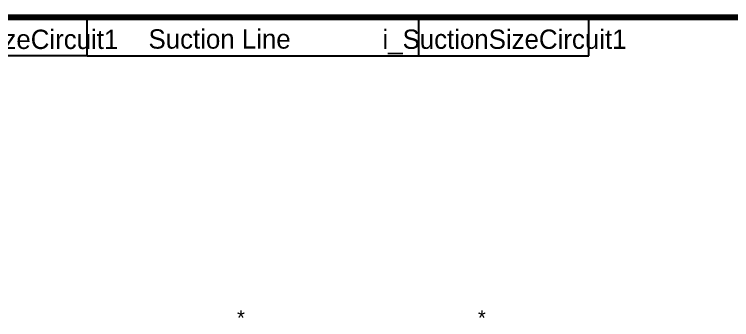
# Model space of a CAD drawing. Header units: inches. Extents: x 547 to 857, y 494 to 690.
# Drawn here: x 661.5 to 750.7, y 648.7 to 686.6 of the extents above; entities that cross this region are included whole.
import ezdxf
from ezdxf.enums import TextEntityAlignment as Align

# ---------------------------------------------------------------- set-up
doc = ezdxf.new("R2010")
doc.units = ezdxf.units.IN
doc.header["$MEASUREMENT"] = 0
doc.layers.add('C1RC', color=7, linetype='Continuous')

msp = doc.modelspace()

# ---------------------------------------------------------------- linework, layer by layer
at = {"const_width": 0.7526}
msp.add_lwpolyline([(551.9978, 498.0702), (853.0442, 498.0702), (853.0442, 686.2242), (551.9978, 686.2242), (551.9978, 498.0702)], dxfattribs=at)
at = {"layer": 'C1RC'}
for p, q in [((670.5973, 681.4243), (670.5973, 686.2323)), ((711.7963, 681.4243), (711.7963, 686.2323)), ((732.9214, 681.4243), (732.9214, 686.0794)), ((670.5973, 681.4243), (595.8717, 681.4243)), ((670.5973, 681.4243), (732.9214, 681.4243))]:
    msp.add_line(p, q, dxfattribs=at)

# ---------------------------------------------------------------- texts
at = {"linetype": 'Continuous', "lineweight": 25}
for p in [(689.6897, 647.9537), (719.6272, 647.9537)]:
    msp.add_text('*', height=1.8706, dxfattribs=at).set_placement(p, align=Align.CENTER)
at = {"layer": 'C1RC'}
for s, p in [('i_LiquidSizeCircuit1', (660.3542, 682.2946)), ('i_SuctionSizeCircuit1', (722.4317, 682.3122))]:
    msp.add_text(s, height=2.399976, dxfattribs=at).set_placement(p, align=Align.CENTER)
msp.add_text('Suction Line', height=2.399976, dxfattribs=at).set_placement((678.2019, 682.339))

doc.saveas('drawing.dxf')
